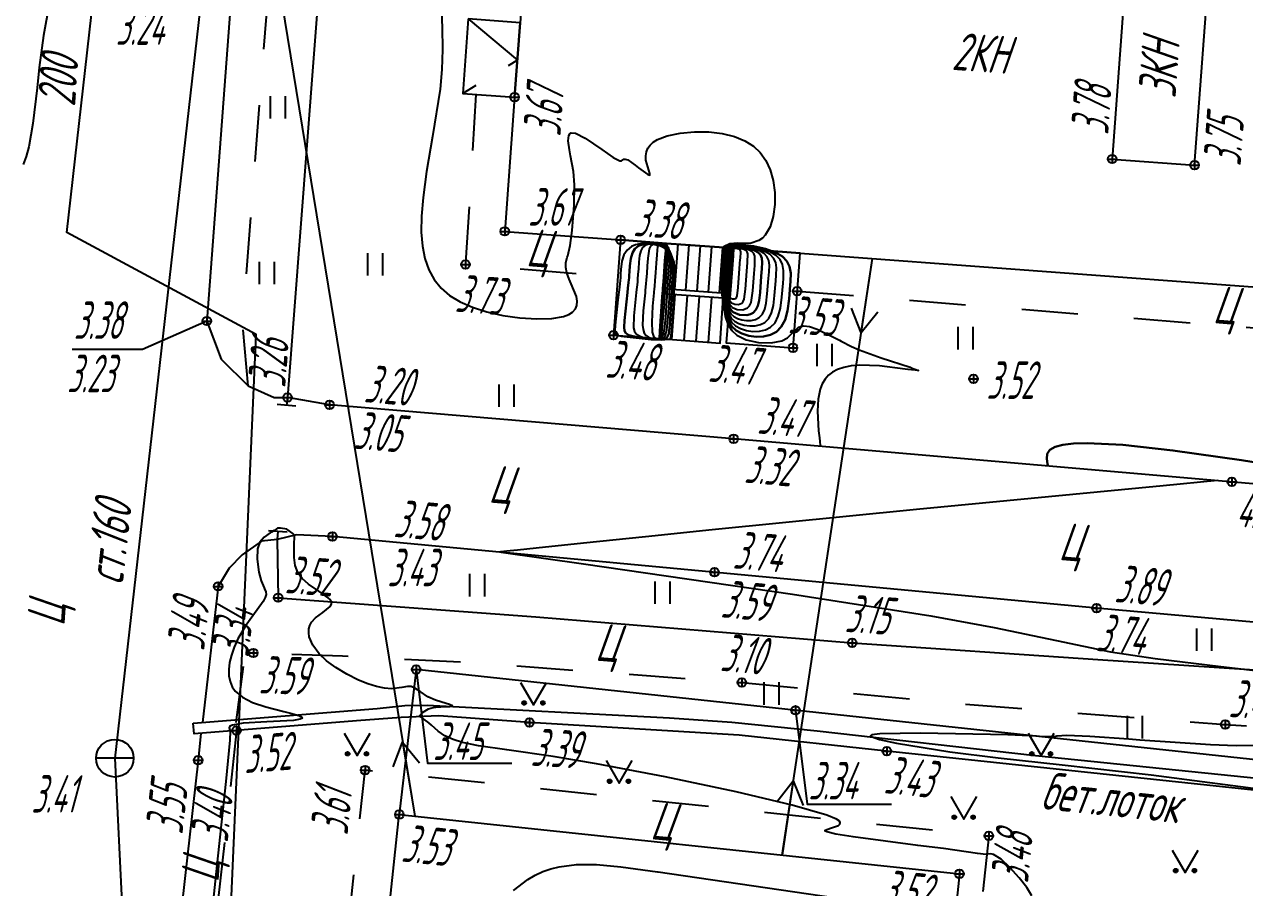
# Model space of a CAD drawing. Extents: x 1233805 to 1234355, y 654698 to 655114.
# Drawn here: x 1233958.33 to 1233990.83, y 654975.42 to 654998.42 of the extents above; entities that cross this region are included whole.
import ezdxf

# ---------------------------------------------------------------- set-up
doc = ezdxf.new("R2010")
doc.units = 0
doc.linetypes.add('ИИDash_15_15', pattern=[3, 1.5, -1.5])
doc.linetypes.add('ИИDash_20_10', pattern=[3, 2, -1])
for name, color, linetype, lineweight in [('ИИ_ВОДОПРОВОДЫ', 80, 'Continuous', 25), ('ИИ_ГОРИЗОНТАЛИ_ОСН', 32, 'Continuous', 25), ('ИИ_ГОРИЗОНТАЛИ_УТОЛЩ', 32, 'Continuous', 30), ('ИИ_ДОРОГИ_АД', 7, 'Continuous', 25), ('ИИ_КАНАЛИЗАЦИЯ', 34, 'Continuous', 25), ('ИИ_ЛЭП_НН', 250, 'Continuous', 25), ('ИИ_ОГРАДЫ', 7, 'Continuous', 25), ('ИИ_ОТМЕТКИ', 7, 'Continuous', 25), ('ИИ_СООРУЖЕНИЕ', 7, 'Continuous', 25), ('ИИ_СТРОЕНИЕ', 7, 'Continuous', 25), ('ИИ_УГОДЬЯ', 7, 'Continuous', 25)]:
    doc.layers.add(name, color=color, linetype=linetype, lineweight=lineweight)
doc.styles.add('VNIPISIMPLEXCUR', font='simplex.shx', dxfattribs={"width": 0.8, "oblique": 15})
doc.styles.add('ГОСТ 2.304 КУРСИВ', font='cs_gost2304.shx', dxfattribs={"oblique": 15})
doc.linetypes.add('ИИ054741_6', pattern='A,2,-0.5,[35,3dservice.shx,S=1,R=0,X=0,Y=0],-0.5,2', length=5)
doc.linetypes.add('ИИ251222', pattern='A,2,-2,3,-0.6,["В",VNIPISIMPLEXCUR,S=2,R=0,X=0,Y=-1],-2.8,3,-2,8,-2,8,-2,6', length=41.4)
doc.linetypes.add('ИИ251223', pattern='A,2,-2,3,-0.6,["К",VNIPISIMPLEXCUR,S=2,R=0,X=0,Y=-1],-3,3,-2,8,-2,8,-2,6', length=41.6)

# ---------------------------------------------------------------- blocks, each defined once
blk = doc.blocks.new('ИИ05401')
at = {"color": 0, "linetype": 'Continuous', "lineweight": 25}
for points in [[(-0.4, 1.2), (-0.4, 0)], [(0.4, 1.2), (0.4, 0)]]:
    blk.add_lwpolyline(points, dxfattribs=at)
blk = doc.blocks.new('ИИ05416')
at = {"linetype": 'Continuous', "lineweight": 25}
h = blk.add_hatch(color=0, dxfattribs=at)
edge = h.paths.add_edge_path()
edge.add_arc((-0.5, 0.1), 0.1, 0, 360)
h = blk.add_hatch(color=0, dxfattribs=at)
edge = h.paths.add_edge_path()
edge.add_arc((0.5, 0.1), 0.1, 0, 360)
at = {"color": 0, "linetype": 'Continuous', "lineweight": 25}
blk.add_lwpolyline([(-0.693, 1.2), (0, 0), (0.693, 1.2)], dxfattribs=at)
for centre in [(-0.5, 0.1), (0.5, 0.1)]:
    blk.add_circle(centre, 0.1, dxfattribs=at)
blk = doc.blocks.new('ИИ051144')
at = {"color": 0, "linetype": 'Continuous', "lineweight": 25, "flags": 128}
for points in [[(2.775, 0.707), (4, 0), (2.775, -0.707)], [(4, 0), (0, 0)]]:
    blk.add_lwpolyline(points, dxfattribs=at)
blk = doc.blocks.new('ИИ051172')
at = {"color": 0, "linetype": 'Continuous', "lineweight": 25, "flags": 128}
blk.add_lwpolyline([(1, 0), (-1, 0)], dxfattribs=at)
at = {"color": 0, "linetype": 'Continuous', "lineweight": 25}
blk.add_circle((0, 0), 1, dxfattribs=at)
at = {"color": 0, "linetype": 'Continuous', "style": 'VNIPISIMPLEXCUR', "oblique": 15, "width": 0.8}
for tag, p in [('NUMBER', (1.7, -1)), ('HATCH', (1.7, -4.4)), ('HEIGHT', (1.7, -7.8)), ('TOP1', (1.7, -11.2)), ('TOP2', (1.7, -14.6)), ('TOP3', (1.7, -18)), ('TOP4', (1.7, -21.4)), ('TOP5', (1.7, -24.8)), ('BOTTOM', (1.7, -28.2))]:
    blk.add_attdef(tag, p, '', height=2, dxfattribs=at)
blk = doc.blocks.new('PICKET')
at = {"color": 0, "linetype": 'Continuous', "lineweight": 25}
for p, q in [((-0.23, 0), (0.23, 0)), ((0, 0.23), (0, -0.23))]:
    blk.add_line(p, q, dxfattribs=at)
blk.add_circle((0, 0), 0.23, dxfattribs=at)
at = {"color": 0, "linetype": 'Continuous', "style": 'VNIPISIMPLEXCUR', "oblique": 15, "width": 0.8}
blk.add_attdef('OTMETKA', (1.25, 0.3), '', height=2, dxfattribs=at)
at = {"color": 8, "linetype": 'Continuous', "style": 'VNIPISIMPLEXCUR', "oblique": 15, "width": 0.8, "flags": 1}
blk.add_attdef('NOMER', (1.25, -2.7), '', height=2, dxfattribs=at)

msp = doc.modelspace()

# ---------------------------------------------------------------- linework, layer by layer
at = {"layer": 'ИИ_ВОДОПРОВОДЫ', "linetype": 'ИИ251222', "flags": 128}
msp.add_lwpolyline([(1233967.944, 655082.797), (1233967.18, 655071.793), (1233964.522, 655012.19), (1233960.74, 654978.868), (1233962.888, 654934.908), (1233961.805, 654824.993), (1233961.762, 654810.371), (1233969.882, 654700.999)], dxfattribs=at)
at = {"layer": 'ИИ_ГОРИЗОНТАЛИ_ОСН', "flags": 128}
for points, elevation in [([(1233969.422, 654999.159), (1233969.462, 654998.336), (1233969.471, 654997.753), (1233969.453, 654997.216), (1233969.405, 654996.691), (1233969.203, 654995.432), (1233969.044, 654994.501), (1233968.951, 654993.81), (1233968.909, 654993.311), (1233968.903, 654992.888), (1233968.932, 654992.514), (1233968.999, 654992.182), (1233969.104, 654991.884), (1233969.248, 654991.622), (1233969.433, 654991.395), (1233969.659, 654991.2), (1233969.936, 654991.031), (1233970.269, 654990.884), (1233970.652, 654990.76), (1233971.074, 654990.665), (1233971.53, 654990.599), (1233971.977, 654990.573), (1233972.377, 654990.587), (1233972.69, 654990.64), (1233972.829, 654990.691), (1233972.934, 654990.756), (1233973.007, 654990.837), (1233973.047, 654990.933), (1233973.056, 654991.042), (1233973.036, 654991.17), (1233972.896, 654991.511), (1233972.838, 654991.634), (1233972.779, 654991.796), (1233972.752, 654991.939), (1233972.757, 654992.066), (1233972.793, 654992.215), (1233972.803, 654992.249), (1233972.866, 654992.529), (1233972.921, 654992.929), (1233972.978, 654993.606), (1233972.986, 654994.146), (1233972.955, 654994.503), (1233972.881, 654994.919), (1233972.849, 654995.08), (1233972.816, 654995.32), (1233972.831, 654995.463), (1233972.857, 654995.506), (1233972.896, 654995.53), (1233973.013, 654995.52), (1233973.269, 654995.387), (1233973.709, 654995.083), (1233974.013, 654994.87), (1233974.188, 654994.784), (1233974.238, 654994.783), (1233974.274, 654994.81), (1233974.295, 654994.83), (1233974.337, 654994.833), (1233974.402, 654994.808), (1233974.604, 654994.669), (1233974.69, 654994.6), (1233974.938, 654994.417), (1233974.988, 654994.406), (1233974.995, 654994.446), (1233974.965, 654994.534), (1233974.888, 654994.805), (1233974.883, 654994.919), (1233974.899, 654995.023), (1233974.938, 654995.119), (1233975, 654995.205), (1233975.084, 654995.282), (1233975.191, 654995.349), (1233975.456, 654995.452), (1233975.796, 654995.525), (1233976.177, 654995.56), (1233976.564, 654995.555), (1233976.92, 654995.511), (1233977.244, 654995.431), (1233977.523, 654995.318), (1233977.753, 654995.174), (1233977.934, 654995.002), (1233978.083, 654994.79), (1233978.198, 654994.542), (1233978.277, 654994.261), (1233978.319, 654993.945), (1233978.318, 654993.618), (1233978.274, 654993.299), (1233978.193, 654993.026), (1233978.066, 654992.804), (1233977.988, 654992.723), (1233977.898, 654992.66), (1233977.69, 654992.59), (1233977.407, 654992.584), (1233977.338, 654992.587), (1233977.119, 654992.569), (1233976.974, 654992.503), (1233976.937, 654992.448), (1233976.919, 654992.267), (1233976.879, 654991.448), (1233976.915, 654991.145), (1233976.948, 654990.958), (1233976.956, 654990.903), (1233977.002, 654990.636), (1233977.071, 654990.434), (1233977.174, 654990.268), (1233977.311, 654990.14), (1233977.561, 654990.016), (1233977.884, 654989.943), (1233978.225, 654989.932), (1233978.506, 654989.988), (1233978.66, 654990.073), (1233978.809, 654990.218), (1233978.95, 654990.349), (1233979.091, 654990.389), (1233979.245, 654990.368), (1233979.451, 654990.299), (1233980.043, 654990.003), (1233980.084, 654989.981), (1233980.363, 654989.834), (1233980.564, 654989.75), (1233981.156, 654989.539), (1233981.922, 654989.283), (1233981.957, 654989.271), (1233982.152, 654989.196), (1233981.87, 654989.226), (1233981.794, 654989.237), (1233981.112, 654989.323), (1233980.58, 654989.337), (1233980.354, 654989.319), (1233980.158, 654989.282), (1233979.99, 654989.228), (1233979.853, 654989.157), (1233979.748, 654989.073), (1233979.659, 654988.97), (1233979.586, 654988.845), (1233979.529, 654988.701), (1233979.472, 654988.433), (1233979.454, 654988.112), (1233979.488, 654987.595), (1233979.508, 654987.408), (1233979.518, 654987.304), (1233979.529, 654987.201), (1233979.53, 654987.197), (1233979.531, 654987.181)], 3.5), ([(1233958.992, 654998.952), (1233958.841, 654998.126), (1233958.725, 654997.272), (1233958.667, 654996.728), (1233958.558, 654995.782), (1233958.445, 654995.158), (1233958.376, 654994.903), (1233958.299, 654994.686)], 3), ([(1233990.116, 654986.265), (1233988.663, 654986.126), (1233982.099, 654985.494), (1233976.649, 654984.949), (1233974.88, 654984.767), (1233973.228, 654984.595), (1233971.962, 654984.463), (1233971.962, 654984.463), (1233971.467, 654984.412), (1233971.27, 654984.391), (1233971.015, 654984.365), (1233971.015, 654984.365), (1233970.978, 654984.361)], 3.5), ([(1233985.168, 654975.205), (1233985.034, 654975.424), (1233984.831, 654975.686), (1233984.584, 654975.96), (1233984.354, 654976.175), (1233984.15, 654976.305), (1233984.071, 654976.322), (1233983.989, 654976.312), (1233983.953, 654976.305), (1233983.722, 654976.329), (1233982.813, 654976.459), (1233982.132, 654976.545), (1233980.411, 654976.772), (1233979.946, 654976.849), (1233979.702, 654976.906), (1233979.659, 654976.929), (1233979.661, 654976.951), (1233979.807, 654977.004), (1233980.014, 654977.076), (1233980.056, 654977.113), (1233980.062, 654977.152), (1233980.031, 654977.197), (1233979.96, 654977.245), (1233979.703, 654977.355), (1233978.781, 654977.622), (1233977.289, 654977.976), (1233975.402, 654978.374), (1233973.569, 654978.721), (1233972.415, 654978.913), (1233971.184, 654979.09), (1233970.424, 654979.201), (1233970.001, 654979.288), (1233969.75, 654979.368), (1233969.534, 654979.469), (1233969.35, 654979.59), (1233969.171, 654979.75), (1233969.105, 654979.812), (1233968.933, 654979.935), (1233968.874, 654979.975), (1233968.862, 654980.006), (1233968.936, 654980.089), (1233969.098, 654980.183), (1233969.217, 654980.221), (1233969.365, 654980.235), (1233969.422, 654980.238), (1233969.662, 654980.25), (1233969.731, 654980.266), (1233969.654, 654980.301), (1233969.568, 654980.327), (1233969.281, 654980.419), (1233969.079, 654980.508), (1233968.869, 654980.645), (1233968.734, 654980.737), (1233968.635, 654980.776), (1233968.536, 654980.781), (1233968.387, 654980.757), (1233968.112, 654980.721), (1233967.922, 654980.733), (1233967.709, 654980.775), (1233967.477, 654980.848), (1233967.228, 654980.949), (1233966.916, 654981.106), (1233966.626, 654981.283), (1233966.38, 654981.467), (1233966.183, 654981.653), (1233966.013, 654981.881), (1233965.919, 654982.106), (1233965.903, 654982.212), (1233965.907, 654982.313), (1233965.932, 654982.406), (1233965.977, 654982.491), (1233966.087, 654982.61), (1233966.277, 654982.753), (1233966.475, 654982.912), (1233966.512, 654982.973), (1233966.515, 654983.029), (1233966.487, 654983.084), (1233966.426, 654983.145), (1233966.175, 654983.317), (1233965.899, 654983.503), (1233965.729, 654983.655), (1233965.618, 654983.815), (1233965.546, 654984.003), (1233965.513, 654984.216), (1233965.515, 654984.48), (1233965.518, 654984.551), (1233965.527, 654984.782), (1233965.518, 654984.821), (1233965.484, 654984.86), (1233965.322, 654984.969), (1233965.153, 654984.996), (1233965.129, 654984.997), (1233965.101, 654985), (1233965.069, 654984.995), (1233965.039, 654984.973), (1233964.984, 654984.932), (1233964.917, 654984.893), (1233964.876, 654984.871), (1233964.717, 654984.759), (1233964.599, 654984.621), (1233964.541, 654984.448), (1233964.533, 654984.175), (1233964.578, 654983.828), (1233964.638, 654983.594), (1233964.718, 654983.404), (1233964.729, 654983.383), (1233964.766, 654983.302), (1233964.772, 654983.232), (1233964.748, 654983.148), (1233964.692, 654983.046), (1233964.528, 654982.824), (1233964.228, 654982.408), (1233964.016, 654982.045), (1233963.918, 654981.828), (1233963.844, 654981.617), (1233963.795, 654981.418), (1233963.773, 654981.232), (1233963.778, 654981.062), (1233963.809, 654980.909), (1233963.866, 654980.773), (1233963.949, 654980.655), (1233964.138, 654980.496), (1233964.408, 654980.357), (1233964.758, 654980.236), (1233965.242, 654980.114), (1233965.421, 654980.072), (1233965.642, 654980.007), (1233965.728, 654979.953), (1233965.72, 654979.93), (1233965.68, 654979.91), (1233965.496, 654979.878), (1233964.785, 654979.835), (1233964.157, 654979.8), (1233963.871, 654979.752), (1233963.805, 654979.719), (1233963.783, 654979.677), (1233963.802, 654979.614), (1233963.813, 654979.59), (1233963.804, 654979.348), (1233963.693, 654978.245), (1233963.459, 654976.021), (1233963.146, 654973.042)], 3.5), ([(1233971.029, 654984.356), (1233973.228, 654984.045), (1233978.788, 654983.24), (1233982.476, 654982.658), (1233984.165, 654982.349), (1233985.82, 654982.001), (1233987.263, 654981.706), (1233988.451, 654981.527), (1233990.199, 654981.316), (1233991.351, 654981.181)], 3.5), ([(1233991.155, 654979.207), (1233990.607, 654979.203), (1233989.929, 654979.225), (1233988.043, 654979.352), (1233987.752, 654979.375), (1233986.709, 654979.447), (1233986.095, 654979.471), (1233985.835, 654979.452), (1233985.77, 654979.442), (1233985.37, 654979.449), (1233985.294, 654979.454), (1233984.524, 654979.488), (1233982.203, 654979.535), (1233981.116, 654979.521), (1233980.901, 654979.49), (1233980.869, 654979.469), (1233980.887, 654979.443), (1233981.107, 654979.368), (1233981.563, 654979.268), (1233982.982, 654979.039), (1233984.27, 654978.876), (1233985.973, 654978.693), (1233985.974, 654978.693), (1233988.348, 654978.424), (1233991.878, 654977.961)], 3.5), ([(1233971.36, 654975.347), (1233971.743, 654975.639), (1233971.94, 654975.753), (1233972.143, 654975.847), (1233972.354, 654975.922), (1233972.576, 654975.978), (1233973.036, 654976.038), (1233973.574, 654976.037), (1233974.216, 654975.979), (1233975.196, 654975.842), (1233975.21, 654975.84), (1233981.707, 654974.889)], 3.5)]:
    msp.add_lwpolyline(points, dxfattribs=dict(at, elevation=elevation))
for points, elevation in [([(1233974.179, 654991.419), (1233974.143, 654991.084), (1233974.07, 654990.405), (1233974.057, 654990.245), (1233974.069, 654990.175), (1233974.114, 654990.14), (1233974.225, 654990.117), (1233975.025, 654990.021), (1233975.296, 654990.012), (1233975.487, 654990.03), (1233975.529, 654990.045), (1233975.55, 654990.075), (1233975.574, 654990.262), (1233975.574, 654990.263), (1233975.574, 654990.268), (1233975.63, 654991.054), (1233975.635, 654991.336), (1233975.635, 654991.337), (1233975.633, 654991.372), (1233975.633, 654991.372), (1233975.633, 654991.372), (1233975.651, 654991.598), (1233975.651, 654991.598), (1233975.66, 654991.87), (1233975.635, 654992.084), (1233975.571, 654992.259), (1233975.47, 654992.391), (1233975.382, 654992.456), (1233975.273, 654992.51), (1233975.012, 654992.574), (1233974.734, 654992.57), (1233974.611, 654992.543), (1233974.507, 654992.5), (1233974.388, 654992.407), (1233974.302, 654992.276), (1233974.248, 654992.108), (1233974.222, 654991.888), (1233974.222, 654991.888), (1233974.213, 654991.765), (1233974.209, 654991.708), (1233974.208, 654991.688), (1233974.206, 654991.669), (1233974.198, 654991.599), (1233974.179, 654991.419)], 3.5), ([(1233974.64, 654991.359), (1233974.631, 654991.274), (1233974.568, 654990.659), (1233974.558, 654990.335), (1233974.585, 654990.24), (1233974.637, 654990.169), (1233974.712, 654990.119), (1233974.817, 654990.08), (1233975.113, 654990.032), (1233975.303, 654990.04), (1233975.358, 654990.068), (1233975.397, 654990.117), (1233975.442, 654990.27), (1233975.473, 654990.57), (1233975.473, 654990.574), (1233975.476, 654990.621), (1233975.512, 654991.129), (1233975.516, 654991.299), (1233975.516, 654991.309), (1233975.524, 654991.442), (1233975.524, 654991.448), (1233975.526, 654991.475), (1233975.559, 654991.912), (1233975.559, 654991.913), (1233975.569, 654992.122), (1233975.557, 654992.267), (1233975.52, 654992.383), (1233975.456, 654992.469), (1233975.338, 654992.54), (1233975.18, 654992.579), (1233975.013, 654992.576), (1233974.876, 654992.534), (1233974.8, 654992.473), (1233974.748, 654992.384), (1233974.717, 654992.265), (1233974.699, 654992.088), (1233974.698, 654992.086), (1233974.686, 654991.911), (1233974.675, 654991.757), (1233974.666, 654991.638), (1233974.66, 654991.559), (1233974.653, 654991.482), (1233974.64, 654991.359)], 4.5), ([(1233974.87, 654991.328), (1233974.864, 654991.27), (1233974.816, 654990.786), (1233974.8, 654990.41), (1233974.814, 654990.287), (1233974.844, 654990.195), (1233974.89, 654990.131), (1233974.957, 654990.084), (1233975.044, 654990.053), (1233975.158, 654990.038), (1233975.237, 654990.037), (1233975.287, 654990.054), (1233975.324, 654990.093), (1233975.352, 654990.16), (1233975.39, 654990.363), (1233975.422, 654990.724), (1233975.422, 654990.729), (1233975.427, 654990.794), (1233975.454, 654991.167), (1233975.457, 654991.279), (1233975.457, 654991.295), (1233975.468, 654991.469), (1233975.469, 654991.486), (1233975.475, 654991.56), (1233975.513, 654992.068), (1233975.513, 654992.071), (1233975.518, 654992.361), (1233975.493, 654992.446), (1233975.449, 654992.507), (1233975.37, 654992.555), (1233975.265, 654992.581), (1233975.152, 654992.58), (1233975.061, 654992.551), (1233975.008, 654992.507), (1233974.972, 654992.439), (1233974.937, 654992.188), (1233974.937, 654992.185), (1233974.922, 654991.985), (1233974.907, 654991.781), (1233974.895, 654991.613), (1233974.886, 654991.503), (1233974.88, 654991.423), (1233974.87, 654991.328)], 5), ([(1233975.1, 654991.298), (1233975.097, 654991.264), (1233975.065, 654990.914), (1233975.04, 654990.483), (1233975.05, 654990.221), (1233975.101, 654990.087), (1233975.143, 654990.056), (1233975.202, 654990.043), (1233975.243, 654990.046), (1233975.269, 654990.068), (1233975.308, 654990.203), (1233975.372, 654990.879), (1233975.372, 654990.884), (1233975.378, 654990.965), (1233975.395, 654991.204), (1233975.397, 654991.258), (1233975.398, 654991.281), (1233975.411, 654991.472), (1233975.415, 654991.523), (1233975.429, 654991.714), (1233975.467, 654992.225), (1233975.467, 654992.228), (1233975.477, 654992.457), (1233975.442, 654992.546), (1233975.349, 654992.583), (1233975.245, 654992.568), (1233975.199, 654992.498), (1233975.176, 654992.288), (1233975.175, 654992.284), (1233975.159, 654992.058), (1233975.14, 654991.806), (1233975.124, 654991.588), (1233975.113, 654991.448), (1233975.107, 654991.364), (1233975.1, 654991.298)], 5.5), ([(1233978.208, 654990.353), (1233978.326, 654990.472), (1233978.414, 654990.642), (1233978.472, 654990.859), (1233978.508, 654991.151), (1233978.539, 654991.522), (1233978.549, 654991.652), (1233978.549, 654991.653), (1233978.556, 654991.861), (1233978.529, 654992.02), (1233978.464, 654992.155), (1233978.36, 654992.263), (1233978.196, 654992.358), (1233977.969, 654992.44), (1233977.686, 654992.505), (1233977.391, 654992.543), (1233977.137, 654992.533), (1233977.068, 654992.502), (1233977.024, 654992.448), (1233976.991, 654992.331), (1233976.968, 654992.087), (1233976.934, 654991.405), (1233976.962, 654991.169), (1233976.988, 654991.024), (1233976.993, 654990.981), (1233977.029, 654990.772), (1233977.084, 654990.615), (1233977.164, 654990.486), (1233977.27, 654990.386), (1233977.403, 654990.314), (1233977.564, 654990.264), (1233977.738, 654990.241), (1233977.909, 654990.247), (1233978.074, 654990.284), (1233978.208, 654990.353)], 4.5), ([(1233978.054, 654990.481), (1233978.157, 654990.585), (1233978.233, 654990.735), (1233978.283, 654990.928), (1233978.314, 654991.194), (1233978.346, 654991.583), (1233978.358, 654991.737), (1233978.358, 654991.739), (1233978.366, 654991.934), (1233978.344, 654992.076), (1233978.288, 654992.195), (1233978.197, 654992.29), (1233978.056, 654992.371), (1233977.862, 654992.442), (1233977.619, 654992.497), (1233977.366, 654992.53), (1233977.232, 654992.533), (1233977.142, 654992.518), (1233977.085, 654992.482), (1233977.049, 654992.42), (1233977.018, 654992.275), (1233976.993, 654991.997), (1233976.961, 654991.384), (1233976.985, 654991.181), (1233977.007, 654991.056), (1233977.012, 654991.019), (1233977.043, 654990.841), (1233977.09, 654990.706), (1233977.158, 654990.595), (1233977.25, 654990.51), (1233977.364, 654990.447), (1233977.502, 654990.404), (1233977.651, 654990.385), (1233977.798, 654990.389), (1233977.939, 654990.422), (1233978.054, 654990.481)], 5), ([(1233977.901, 654990.608), (1233977.988, 654990.698), (1233978.052, 654990.828), (1233978.093, 654990.996), (1233978.12, 654991.237), (1233978.153, 654991.647), (1233978.167, 654991.823), (1233978.167, 654991.826), (1233978.175, 654992.007), (1233978.158, 654992.132), (1233978.112, 654992.235), (1233978.035, 654992.317), (1233977.917, 654992.385), (1233977.755, 654992.444), (1233977.553, 654992.49), (1233977.342, 654992.518), (1233977.225, 654992.519), (1233977.151, 654992.502), (1233977.104, 654992.463), (1233977.075, 654992.393), (1233977.017, 654991.908), (1233976.989, 654991.362), (1233977.009, 654991.193), (1233977.027, 654991.089), (1233977.031, 654991.058), (1233977.057, 654990.909), (1233977.096, 654990.796), (1233977.153, 654990.704), (1233977.229, 654990.633), (1233977.325, 654990.581), (1233977.44, 654990.545), (1233977.565, 654990.528), (1233977.687, 654990.532), (1233977.805, 654990.56), (1233977.901, 654990.608)], 5.5), ([(1233977.594, 654990.864), (1233977.65, 654990.924), (1233977.689, 654991.012), (1233977.732, 654991.323), (1233977.768, 654991.78), (1233977.784, 654991.994), (1233977.784, 654991.998), (1233977.786, 654992.246), (1233977.759, 654992.317), (1233977.71, 654992.371), (1233977.541, 654992.448), (1233977.292, 654992.492), (1233977.216, 654992.491), (1233977.173, 654992.471), (1233977.145, 654992.425), (1233977.125, 654992.338), (1233977.067, 654991.728), (1233977.044, 654991.319), (1233977.055, 654991.217), (1233977.067, 654991.154), (1233977.069, 654991.136), (1233977.108, 654990.978), (1233977.189, 654990.879), (1233977.316, 654990.826), (1233977.465, 654990.818), (1233977.594, 654990.864)], 6.5), ([(1233977.441, 654990.992), (1233977.48, 654991.035), (1233977.506, 654991.102), (1233977.538, 654991.366), (1233977.575, 654991.848), (1233977.593, 654992.079), (1233977.593, 654992.084), (1233977.599, 654992.305), (1233977.582, 654992.359), (1233977.548, 654992.398), (1233977.434, 654992.45), (1233977.267, 654992.48), (1233977.215, 654992.477), (1233977.186, 654992.456), (1233977.15, 654992.31), (1233977.091, 654991.638), (1233977.071, 654991.298), (1233977.079, 654991.229), (1233977.087, 654991.187), (1233977.088, 654991.175), (1233977.114, 654991.068), (1233977.169, 654991.002), (1233977.254, 654990.966), (1233977.354, 654990.961), (1233977.441, 654990.992)], 7), ([(1233977.287, 654991.12), (1233977.322, 654991.19), (1233977.345, 654991.409), (1233977.383, 654991.916), (1233977.401, 654992.165), (1233977.402, 654992.17), (1233977.411, 654992.365), (1233977.386, 654992.426), (1233977.242, 654992.467), (1233977.215, 654992.464), (1233977.199, 654992.441), (1233977.175, 654992.283), (1233977.116, 654991.548), (1233977.098, 654991.276), (1233977.102, 654991.241), (1233977.106, 654991.22), (1233977.107, 654991.213), (1233977.121, 654991.159), (1233977.148, 654991.125), (1233977.192, 654991.107), (1233977.243, 654991.104), (1233977.287, 654991.12)], 7.5)]:
    msp.add_lwpolyline(points, close=True, dxfattribs=dict(at, elevation=elevation))
at = {"layer": 'ИИ_ГОРИЗОНТАЛИ_УТОЛЩ', "flags": 128}
for points, elevation in [([(1233974.409, 654991.389), (1233974.397, 654991.272), (1233974.319, 654990.532), (1233974.305, 654990.354), (1233974.315, 654990.257), (1233974.353, 654990.191), (1233974.431, 654990.143), (1233974.688, 654990.074), (1233975.069, 654990.027), (1233975.314, 654990.025), (1233975.389, 654990.043), (1233975.442, 654990.073), (1233975.496, 654990.175), (1233975.523, 654990.416), (1233975.523, 654990.418), (1233975.525, 654990.446), (1233975.571, 654991.091), (1233975.576, 654991.318), (1233975.575, 654991.323), (1233975.578, 654991.409), (1233975.579, 654991.41), (1233975.579, 654991.417), (1233975.605, 654991.755), (1233975.605, 654991.756), (1233975.615, 654991.996), (1233975.596, 654992.175), (1233975.546, 654992.32), (1233975.463, 654992.43), (1233975.306, 654992.525), (1233975.096, 654992.576), (1233974.874, 654992.573), (1233974.691, 654992.517), (1233974.594, 654992.44), (1233974.525, 654992.329), (1233974.482, 654992.186), (1233974.46, 654991.988), (1233974.46, 654991.987), (1233974.449, 654991.838), (1233974.442, 654991.733), (1233974.437, 654991.663), (1233974.433, 654991.614), (1233974.425, 654991.54), (1233974.409, 654991.389)], 4), ([(1233975.331, 654991.268), (1233975.314, 654991.041), (1233975.256, 654990.247), (1233975.246, 654990.049), (1233975.263, 654990.247), (1233975.321, 654991.037), (1233975.322, 654991.04), (1233975.325, 654991.081), (1233975.337, 654991.242), (1233975.337, 654991.242), (1233975.338, 654991.267), (1233975.339, 654991.274), (1233975.36, 654991.561), (1233975.421, 654992.382), (1233975.421, 654992.382), (1233975.435, 654992.585), (1233975.43, 654992.586), (1233975.414, 654992.384), (1233975.414, 654992.383), (1233975.395, 654992.131), (1233975.373, 654991.83), (1233975.353, 654991.563), (1233975.34, 654991.393), (1233975.334, 654991.306), (1233975.331, 654991.268), (1233975.331, 654991.268)], 6), ([(1233978.361, 654990.225), (1233978.494, 654990.359), (1233978.594, 654990.548), (1233978.661, 654990.79), (1233978.702, 654991.108), (1233978.733, 654991.474), (1233978.741, 654991.566), (1233978.741, 654991.567), (1233978.747, 654991.789), (1233978.714, 654991.965), (1233978.639, 654992.115), (1233978.522, 654992.235), (1233978.335, 654992.344), (1233978.076, 654992.437), (1233977.753, 654992.512), (1233977.416, 654992.555), (1233977.136, 654992.549), (1233977.053, 654992.522), (1233976.999, 654992.475), (1233976.964, 654992.389), (1233976.943, 654992.177), (1233976.907, 654991.426), (1233976.938, 654991.157), (1233976.968, 654990.991), (1233976.974, 654990.942), (1233977.016, 654990.704), (1233977.077, 654990.524), (1233977.169, 654990.377), (1233977.29, 654990.263), (1233977.442, 654990.181), (1233977.626, 654990.123), (1233977.825, 654990.097), (1233978.02, 654990.104), (1233978.208, 654990.147), (1233978.361, 654990.225)], 4), ([(1233977.748, 654990.736), (1233977.819, 654990.811), (1233977.87, 654990.92), (1233977.903, 654991.064), (1233977.926, 654991.28), (1233977.96, 654991.713), (1233977.975, 654991.908), (1233977.976, 654991.912), (1233977.984, 654992.08), (1233977.972, 654992.189), (1233977.936, 654992.276), (1233977.873, 654992.344), (1233977.778, 654992.399), (1233977.648, 654992.446), (1233977.317, 654992.505), (1233977.22, 654992.505), (1233977.161, 654992.487), (1233977.124, 654992.444), (1233977.1, 654992.365), (1233977.042, 654991.818), (1233977.016, 654991.341), (1233977.032, 654991.205), (1233977.047, 654991.122), (1233977.05, 654991.097), (1233977.102, 654990.887), (1233977.148, 654990.813), (1233977.209, 654990.756), (1233977.378, 654990.685), (1233977.576, 654990.675), (1233977.671, 654990.697), (1233977.748, 654990.736)], 6), ([(1233977.134, 654991.248), (1233977.151, 654991.452), (1233977.184, 654991.907), (1233977.21, 654992.25), (1233977.21, 654992.25), (1233977.223, 654992.453), (1233977.217, 654992.455), (1233977.2, 654992.255), (1233977.141, 654991.458), (1233977.126, 654991.255), (1233977.126, 654991.253), (1233977.126, 654991.252), (1233977.126, 654991.252), (1233977.128, 654991.248), (1233977.13, 654991.248), (1233977.132, 654991.247), (1233977.134, 654991.248)], 8)]:
    msp.add_lwpolyline(points, close=True, dxfattribs=dict(at, elevation=elevation))
at = {"layer": 'ИИ_ГОРИЗОНТАЛИ_УТОЛЩ', "elevation": 4, "flags": 128}
msp.add_lwpolyline([(1233998.027, 654985.58), (1233995.935, 654985.944), (1233993.027, 654986.442), (1233990.749, 654986.807), (1233988.927, 654987.067), (1233987.589, 654987.217), (1233986.643, 654987.264), (1233986.281, 654987.253), (1233985.995, 654987.219), (1233985.785, 654987.161), (1233985.646, 654987.081), (1233985.578, 654986.979), (1233985.571, 654986.842), (1233985.584, 654986.711), (1233985.589, 654986.666), (1233985.589, 654986.664), (1233985.589, 654986.657)], dxfattribs=at)
at = {"layer": 'ИИ_ДОРОГИ_АД', "flags": 128}
for points in [[(1233966.927, 655024.513), (1233965.735, 655023.726), (1233965.22, 655017.649), (1233963.19, 654990.517), (1233963.573, 654989.502), (1233964.287, 654988.788), (1233964.986, 654988.479), (1233965.342, 654988.479)], [(1234009.937, 654984.575), (1234009.681, 654984.572), (1234008.173, 654984.651), (1234005.661, 654984.923), (1234003.771, 654985.082), (1233977.224, 654987.381), (1233966.461, 654988.283), (1233965.342, 654988.479)], [(1234009.586, 654980.794), (1233998.236, 654981.85), (1233986.893, 654982.866), (1233966.534, 654984.778), (1233965.578, 654984.817), (1233965.063, 654984.696)], [(1233965.063, 654984.696), (1233964.647, 654984.648), (1233964.131, 654984.284), (1233963.781, 654983.928), (1233963.491, 654983.448), (1233963.073, 654979.823)], [(1233963.028, 654979.533), (1233962.957, 654978.813), (1233962.369, 654973.616), (1233962.018, 654970.695), (1233962.763, 654969.263), (1233961.885, 654960.946), (1233960.744, 654950.858)]]:
    msp.add_lwpolyline(points, dxfattribs=at)
at = {"layer": 'ИИ_ДОРОГИ_АД', "linetype": 'ИИDash_15_15', "flags": 128}
for points in [[(1233964.287, 654988.788), (1233964.143, 654990.442), (1233965.892, 655012.937), (1233966.701, 655024.364)], [(1233970.358, 654996.555), (1233970.081, 654992.021), (1233974.141, 654991.695)], [(1233978.917, 654991.313), (1234004.177, 654989.278), (1234003.861, 654985.075)], [(1233963.968, 654979.821), (1233964.182, 654981.441), (1233964.429, 654981.672), (1233966.808, 654981.595), (1233970.277, 654981.416), (1233977.443, 654980.885), (1233983.076, 654980.333), (1233990.321, 654979.766), (1234000.147, 654979.227), (1234004.155, 654978.743), (1234005.594, 654978.532)], [(1233963.979, 654979.609), (1233963.032, 654970.847), (1233963.755, 654969.376), (1233962.306, 654956.696), (1233961.708, 654950.793)], [(1233964.381, 654950.412), (1233967.405, 654978.554), (1233984.019, 654976.799), (1233983.853, 654975.208)]]:
    msp.add_lwpolyline(points, dxfattribs=at)
at = {"layer": 'ИИ_КАНАЛИЗАЦИЯ', "linetype": 'ИИ251223', "flags": 128}
msp.add_lwpolyline([(1233959.831, 654935.307), (1233963.849, 654975.195), (1233964.502, 654990.159), (1233959.462, 654992.879), (1233960.552, 655002.541), (1233963.498, 655046.82), (1233964.614, 655061.611), (1233965.913, 655082.867)], dxfattribs=at)
at = {"layer": 'ИИ_ЛЭП_НН', "flags": 128}
for points in [[(1233959.103, 655036.201), (1233968.727, 654977.323)], [(1233978.514, 654976.286), (1233980.922, 654992.179)]]:
    msp.add_lwpolyline(points, dxfattribs=at)
at = {"layer": 'ИИ_ОГРАДЫ', "linetype": 'ИИ054741_6'}
for points in [[(1233984.15, 655022.955), (1233976.86, 655023.491), (1233969.924, 655024.2), (1233967.961, 655022.677), (1233965.342, 654988.479), (1233965.312, 654988.279)], [(1233965.078, 654984.918), (1233965.063, 654984.696), (1233965.088, 654983.146), (1233971.957, 654982.634), (1233980.384, 654981.943), (1233986.923, 654981.499), (1233995.546, 654980.931), (1234008.904, 654980.042), (1234009.043, 654980.833), (1234009.093, 654981.183)], [(1233963.179, 654929.7), (1233961.227, 654915.542), (1233968.211, 654914.227), (1233986.119, 654938.432), (1234000.548, 654958.523), (1234003.347, 654977.507), (1233968.766, 654981.234), (1233968.318, 654977.366)]]:
    msp.add_lwpolyline(points, dxfattribs=at)
at = {"layer": 'ИИ_ОГРАДЫ', "flags": 128}
for points in [[(1233965.063, 654988.297), (1233965.562, 654988.261)], [(1233964.829, 654984.936), (1233965.327, 654984.899)]]:
    msp.add_lwpolyline(points, dxfattribs=at)
at = {"layer": 'ИИ_ОТМЕТКИ'}
for points, elevation in [([(1233963.19, 654990.511), (1233961.48, 654989.761), (1233959.599, 654989.761)], 3.232), ([(1233968.764, 654981.234), (1233969.071, 654978.734), (1233971.319, 654978.734)], 3.451), ([(1233978.872, 654980.141), (1233979.179, 654977.641), (1233981.427, 654977.641)], 3.344)]:
    msp.add_lwpolyline(points, dxfattribs=dict(at, elevation=elevation))
at = {"layer": 'ИИ_СООРУЖЕНИЕ', "flags": 128}
msp.add_lwpolyline([(1233962.824, 654979.803), (1233967.727, 654980.189), (1233968.466, 654980.276), (1233969.062, 654980.282), (1233975.513, 654979.949), (1233977.175, 654979.832), (1233979.446, 654979.598), (1233985.269, 654978.943), (1233998.013, 654977.639), (1234002.838, 654977.136), (1234001.882, 654970.706), (1234000.356, 654959.03), (1233999.994, 654959.066), (1234002.45, 654976.81), (1233981.304, 654979.057), (1233977.369, 654979.485), (1233971.787, 654979.82), (1233969.371, 654979.997), (1233968.369, 654979.955), (1233967.176, 654979.866), (1233962.851, 654979.519)], close=True, dxfattribs=at)
at = {"layer": 'ИИ_СТРОЕНИЕ'}
for points in [[(1233971.872, 655002.976), (1233971.537, 654998.462), (1233971.39, 654996.478), (1233971.125, 654992.906), (1233974.213, 654992.677), (1233975.435, 654992.586), (1233977.216, 654992.454), (1233978.992, 654992.322), (1233997.615, 654990.94), (1234004.245, 654990.448), (1234004.49, 654993.744), (1234004.993, 655000.518), (1234001.33, 655000.79), (1233996.872, 655001.121), (1233981.112, 655002.291)], [(1233989.504, 654994.67), (1233989.936, 655000.487), (1233987.736, 655000.651), (1233987.305, 654994.833)], [(1233970.156, 654998.565), (1233970.009, 654996.581), (1233971.39, 654996.478), (1233971.537, 654998.462)], [(1233974.213, 654992.677), (1233974.025, 654990.14), (1233975.247, 654990.049), (1233975.335, 654991.243), (1233975.346, 654991.386), (1233975.435, 654992.586)], [(1233975.435, 654992.586), (1233975.346, 654991.386), (1233977.127, 654991.254), (1233977.216, 654992.454)], [(1233977.216, 654992.454), (1233977.127, 654991.254), (1233977.029, 654989.938), (1233978.805, 654989.806), (1233978.992, 654992.322)], [(1233975.335, 654991.243), (1233975.247, 654990.049), (1233976.861, 654989.929), (1233976.949, 654991.123)], [(1233964.483, 654941.162), (1233965.124, 654947.217), (1233965.45, 654950.298), (1233968.318, 654977.366), (1233983.237, 654975.786), (1233983.183, 654975.279), (1233982.896, 654972.572), (1233980.356, 654948.594), (1233980.069, 654945.877), (1233979.402, 654939.582)]]:
    msp.add_lwpolyline(points, close=True, dxfattribs=at)
at = {"layer": 'ИИ_СТРОЕНИЕ', "linetype": 'ИИDash_20_10', "flags": 128}
msp.add_lwpolyline([(1233970.156, 654998.565), (1233971.464, 654997.47), (1233970.009, 654996.581)], dxfattribs=at)
at = {"layer": 'ИИ_СТРОЕНИЕ'}
for points in [[(1233975.734, 654992.564), (1233975.645, 654991.364)], [(1233976.034, 654992.542), (1233975.944, 654991.341)], [(1233976.333, 654992.519), (1233976.244, 654991.319)], [(1233976.632, 654992.497), (1233976.543, 654991.297)], [(1233976.931, 654992.475), (1233976.842, 654991.275)], [(1233975.66, 654991.219), (1233975.571, 654990.025)], [(1233975.984, 654991.195), (1233975.895, 654990.001)], [(1233976.308, 654991.171), (1233976.219, 654989.977)], [(1233976.632, 654991.147), (1233976.543, 654989.953)]]:
    msp.add_lwpolyline(points, dxfattribs=at)

# ---------------------------------------------------------------- block references
at = {"layer": 'ИИ_ВОДОПРОВОДЫ', "color": 7}
ref = msp.add_blockref('ИИ051172', (1233960.74, 654978.868, 3.41), dxfattribs=dict(at, xscale=0.5, yscale=0.5, zscale=0.5))
ref.add_attrib('HATCH', '3.41', (1233958.514, 654977.419, 15.08), dxfattribs={"layer": '0', "color": 0, "linetype": 'Continuous', "height": 1, "rotation": 360, "style": 'ГОСТ 2.304 КУРСИВ', "oblique": 15, "width": 0.65})
at = {"layer": 'ИИ_ЛЭП_НН'}
for p, xscale, yscale, zscale, rotation in [((1233980.922, 654992.179), 0.5, 0.5, 0.5, 261.38402548), ((1233968.727, 654977.323), 0.4999999999999996, 0.4999999999999996, 0.4999999999999996, 99.2827359328652), ((1233978.514, 654976.286), 0.5, 0.5, 0.5, 81.38402548)]:
    msp.add_blockref('ИИ051144', p, dxfattribs=dict(at, xscale=xscale, yscale=yscale, zscale=zscale, rotation=rotation))
at = {"layer": 'ИИ_ОТМЕТКИ'}
ref = msp.add_blockref('PICKET', (1233963.923, 655000.306, 3.245), dxfattribs=dict(at, xscale=0.5, yscale=0.5, zscale=0.5))
ref.add_attrib('OTMETKA', '3.24', (1233960.764, 654997.874, 3.245), dxfattribs={"layer": '0', "color": 0, "linetype": 'Continuous', "height": 1, "style": 'ГОСТ 2.304 КУРСИВ', "oblique": 15, "width": 0.65})
ref = msp.add_blockref('PICKET', (1233971.39, 654996.478, 3.673), dxfattribs=dict(at, xscale=0.5, yscale=0.5, zscale=0.5))
ref.add_attrib('OTMETKA', '3.67', (1233972.611, 654995.424, 3.673), dxfattribs={"layer": '0', "color": 0, "linetype": 'Continuous', "height": 1, "rotation": 85.7555, "style": 'ГОСТ 2.304 КУРСИВ', "oblique": 15, "width": 0.65})
ref = msp.add_blockref('PICKET', (1233987.305, 654994.833, 3.775), dxfattribs=dict(at, xscale=0.5, yscale=0.5, zscale=0.5))
ref.add_attrib('OTMETKA', '3.78', (1233987.202, 654995.467, 3.775), dxfattribs={"layer": '0', "color": 0, "linetype": 'Continuous', "height": 1, "rotation": 85.7555, "style": 'ГОСТ 2.304 КУРСИВ', "oblique": 15, "width": 0.65})
ref = msp.add_blockref('PICKET', (1233989.504, 654994.67, 3.751), dxfattribs=dict(at, xscale=0.5, yscale=0.5, zscale=0.5))
ref.add_attrib('OTMETKA', '3.75', (1233990.729, 654994.633, 3.751), dxfattribs={"layer": '0', "color": 0, "linetype": 'Continuous', "height": 1, "rotation": 85.7555, "style": 'ГОСТ 2.304 КУРСИВ', "oblique": 15, "width": 0.65})
ref = msp.add_blockref('PICKET', (1233971.125, 654992.906, 3.669), dxfattribs=dict(at, xscale=0.5, yscale=0.5, zscale=0.5))
ref.add_attrib('OTMETKA', '3.67', (1233971.75, 654993.056, 3.669), dxfattribs={"layer": '0', "color": 0, "linetype": 'Continuous', "height": 1, "style": 'ГОСТ 2.304 КУРСИВ', "oblique": 15, "width": 0.65})
ref = msp.add_blockref('PICKET', (1233974.213, 654992.677, 3.378), dxfattribs=dict(at, xscale=0.5, yscale=0.5, zscale=0.5))
ref.add_attrib('OTMETKA', '3.38', (1233974.545, 654992.782, 3.378), dxfattribs={"layer": '0', "color": 0, "linetype": 'Continuous', "height": 1, "rotation": 355.7555, "style": 'ГОСТ 2.304 КУРСИВ', "oblique": 15, "width": 0.65})
ref = msp.add_blockref('PICKET', (1233970.081, 654992.021, 3.726), dxfattribs=dict(at, xscale=0.5, yscale=0.5, zscale=0.5))
ref.add_attrib('OTMETKA', '3.73', (1233969.789, 654990.766, 3.726), dxfattribs={"layer": '0', "color": 0, "linetype": 'Continuous', "height": 1, "rotation": 355.3993, "style": 'ГОСТ 2.304 КУРСИВ', "oblique": 15, "width": 0.65})
ref = msp.add_blockref('PICKET', (1233978.917, 654991.313, 3.525), dxfattribs=dict(at, xscale=0.5, yscale=0.5, zscale=0.5))
ref.add_attrib('OTMETKA', '3.53', (1233978.668, 654990.2, 3.525), dxfattribs={"layer": '0', "color": 0, "linetype": 'Continuous', "height": 1, "rotation": 355.3923, "style": 'ГОСТ 2.304 КУРСИВ', "oblique": 15, "width": 0.65})
ref = msp.add_blockref('PICKET', (1233963.19, 654990.517, 3.232), dxfattribs=dict(at, xscale=0.5, yscale=0.5, zscale=0.5))
ref.add_attrib('OTMETKA', '3.23', (1233959.465, 654988.618, 3.232), dxfattribs={"layer": '0', "color": 0, "linetype": 'Continuous', "height": 1, "style": 'ГОСТ 2.304 КУРСИВ', "oblique": 15, "width": 0.65})
ref = msp.add_blockref('PICKET', (1233965.342, 654988.479, 3.26), dxfattribs=dict(at, xscale=0.5, yscale=0.5, zscale=0.5))
ref.add_attrib('OTMETKA', '3.26', (1233965.279, 654988.729, 3.26), dxfattribs={"layer": '0', "color": 0, "linetype": 'Continuous', "height": 1, "rotation": 85.6199, "style": 'ГОСТ 2.304 КУРСИВ', "oblique": 15, "width": 0.65})
ref = msp.add_blockref('PICKET', (1233974.025, 654990.14, 3.478), dxfattribs=dict(at, xscale=0.5, yscale=0.5, zscale=0.5))
ref.add_attrib('OTMETKA', '3.48', (1233973.796, 654989.014, 3.478), dxfattribs={"layer": '0', "color": 0, "linetype": 'Continuous', "height": 1, "rotation": 355.7555, "style": 'ГОСТ 2.304 КУРСИВ', "oblique": 15, "width": 0.65})
ref = msp.add_blockref('PICKET', (1233978.805, 654989.806, 3.467), dxfattribs=dict(at, xscale=0.5, yscale=0.5, zscale=0.5))
ref.add_attrib('OTMETKA', '3.47', (1233976.534, 654988.902, 3.467), dxfattribs={"layer": '0', "color": 0, "linetype": 'Continuous', "height": 1, "rotation": 355.7555, "style": 'ГОСТ 2.304 КУРСИВ', "oblique": 15, "width": 0.65})
ref = msp.add_blockref('PICKET', (1233983.615, 654988.978, 3.517), dxfattribs=dict(at, xscale=0.5, yscale=0.5, zscale=0.5))
ref.add_attrib('OTMETKA', '3.52', (1233983.96, 654988.442, 3.517), dxfattribs={"layer": '0', "color": 0, "linetype": 'Continuous', "height": 1, "style": 'ГОСТ 2.304 КУРСИВ', "oblique": 15, "width": 0.65})
ref = msp.add_blockref('PICKET', (1233966.461, 654988.283, 3.048), dxfattribs=dict(at, xscale=0.5, yscale=0.5, zscale=0.5))
ref.add_attrib('OTMETKA', '3.05', (1233967.078, 654987.117, 3.048), dxfattribs={"layer": '0', "color": 0, "linetype": 'Continuous', "height": 1, "rotation": 355.2123, "style": 'ГОСТ 2.304 КУРСИВ', "oblique": 15, "width": 0.65})
ref = msp.add_blockref('PICKET', (1233977.224, 654987.381, 3.315), dxfattribs=dict(at, xscale=0.5, yscale=0.5, zscale=0.5))
ref.add_attrib('OTMETKA', '3.32', (1233977.494, 654986.211, 3.315), dxfattribs={"layer": '0', "color": 0, "linetype": 'Continuous', "height": 1, "rotation": 355.0505, "style": 'ГОСТ 2.304 КУРСИВ', "oblique": 15, "width": 0.65})
ref = msp.add_blockref('PICKET', (1233990.497, 654986.232, 4.4), dxfattribs=dict(at, xscale=0.5, yscale=0.5, zscale=0.5))
ref.add_attrib('OTMETKA', '4.40', (1233990.586, 654985.039, 4.4), dxfattribs={"layer": '0', "color": 0, "linetype": 'Continuous', "height": 1, "rotation": 355.0505, "style": 'ГОСТ 2.304 КУРСИВ', "oblique": 15, "width": 0.65})
ref = msp.add_blockref('PICKET', (1233966.534, 654984.778, 3.432), dxfattribs=dict(at, xscale=0.5, yscale=0.5, zscale=0.5))
ref.add_attrib('OTMETKA', '3.43', (1233968.001, 654983.449, 3.432), dxfattribs={"layer": '0', "color": 0, "linetype": 'Continuous', "height": 1, "style": 'ГОСТ 2.304 КУРСИВ', "oblique": 15, "width": 0.65})
ref = msp.add_blockref('PICKET', (1233965.088, 654983.146, 3.524), dxfattribs=dict(at, xscale=0.5, yscale=0.5, zscale=0.5))
ref.add_attrib('OTMETKA', '3.52', (1233965.262, 654983.269, 3.524), dxfattribs={"layer": '0', "color": 0, "linetype": 'Continuous', "height": 1, "rotation": 355.7314, "style": 'ГОСТ 2.304 КУРСИВ', "oblique": 15, "width": 0.65})
ref = msp.add_blockref('PICKET', (1233976.713, 654983.822, 3.588), dxfattribs=dict(at, xscale=0.5, yscale=0.5, zscale=0.5))
ref.add_attrib('OTMETKA', '3.59', (1233976.867, 654982.624, 3.588), dxfattribs={"layer": '0', "color": 0, "linetype": 'Continuous', "height": 1, "rotation": 354.6354, "style": 'ГОСТ 2.304 КУРСИВ', "oblique": 15, "width": 0.65})
ref = msp.add_blockref('PICKET', (1233963.491, 654983.448, 3.339), dxfattribs=dict(at, xscale=0.5, yscale=0.5, zscale=0.5))
ref.add_attrib('OTMETKA', '3.34', (1233964.298, 654981.541, 3.339), dxfattribs={"layer": '0', "color": 0, "linetype": 'Continuous', "height": 1, "rotation": 83.4289, "style": 'ГОСТ 2.304 КУРСИВ', "oblique": 15, "width": 0.65})
ref = msp.add_blockref('PICKET', (1233980.384, 654981.943, 3.147), dxfattribs=dict(at, xscale=0.5, yscale=0.5, zscale=0.5))
ref.add_attrib('OTMETKA', '3.15', (1233980.176, 654982.233, 3.147), dxfattribs={"layer": '0', "color": 0, "linetype": 'Continuous', "height": 1, "rotation": 356.1156, "style": 'ГОСТ 2.304 КУРСИВ', "oblique": 15, "width": 0.65})
ref = msp.add_blockref('PICKET', (1233986.893, 654982.866, 3.744), dxfattribs=dict(at, xscale=0.5, yscale=0.5, zscale=0.5))
ref.add_attrib('OTMETKA', '3.74', (1233986.862, 654981.727, 3.744), dxfattribs={"layer": '0', "color": 0, "linetype": 'Continuous', "height": 1, "rotation": 354.8783, "style": 'ГОСТ 2.304 КУРСИВ', "oblique": 15, "width": 0.65})
ref = msp.add_blockref('PICKET', (1233977.443, 654980.885, 3.098), dxfattribs=dict(at, xscale=0.5, yscale=0.5, zscale=0.5))
ref.add_attrib('OTMETKA', '3.10', (1233976.853, 654981.2, 3.098), dxfattribs={"layer": '0', "color": 0, "linetype": 'Continuous', "height": 1, "rotation": 354.4012, "style": 'ГОСТ 2.304 КУРСИВ', "oblique": 15, "width": 0.65})
ref = msp.add_blockref('PICKET', (1233964.429, 654981.672, 3.586), dxfattribs=dict(at, xscale=0.5, yscale=0.5, zscale=0.5))
ref.add_attrib('OTMETKA', '3.59', (1233964.571, 654980.597, 3.586), dxfattribs={"layer": '0', "color": 0, "linetype": 'Continuous', "height": 1, "rotation": 358.1585, "style": 'ГОСТ 2.304 КУРСИВ', "oblique": 15, "width": 0.65})
ref = msp.add_blockref('PICKET', (1233968.766, 654981.234, 3.451), dxfattribs=dict(at, xscale=0.5, yscale=0.5, zscale=0.5))
ref.add_attrib('OTMETKA', '3.45', (1233969.219, 654978.821, 3.451), dxfattribs={"layer": '0', "color": 0, "linetype": 'Continuous', "height": 1, "style": 'ГОСТ 2.304 КУРСИВ', "oblique": 15, "width": 0.65})
ref = msp.add_blockref('PICKET', (1233990.321, 654979.766, 3.41), dxfattribs=dict(at, xscale=0.5, yscale=0.5, zscale=0.5))
ref.add_attrib('OTMETKA', '3.41', (1233990.402, 654979.965, 3.41), dxfattribs={"layer": '0', "color": 0, "linetype": 'Continuous', "height": 1, "rotation": 356.8604, "style": 'ГОСТ 2.304 КУРСИВ', "oblique": 15, "width": 0.65})
ref = msp.add_blockref('PICKET', (1233978.874, 654980.145, 3.344), dxfattribs=dict(at, xscale=0.5, yscale=0.5, zscale=0.5))
ref.add_attrib('OTMETKA', '3.34', (1233979.219, 654977.769, 3.344), dxfattribs={"layer": '0', "color": 0, "linetype": 'Continuous', "height": 1, "style": 'ГОСТ 2.304 КУРСИВ', "oblique": 15, "width": 0.65})
ref = msp.add_blockref('PICKET', (1233971.787, 654979.82, 3.389), dxfattribs=dict(at, xscale=0.5, yscale=0.5, zscale=0.5))
ref.add_attrib('OTMETKA', '3.39', (1233971.81, 654978.669, 3.389), dxfattribs={"layer": '0', "color": 0, "linetype": 'Continuous', "height": 1, "rotation": 356.5651, "style": 'ГОСТ 2.304 КУРСИВ', "oblique": 15, "width": 0.65})
ref = msp.add_blockref('PICKET', (1233963.979, 654979.609, 3.517), dxfattribs=dict(at, xscale=0.5, yscale=0.5, zscale=0.5))
ref.add_attrib('OTMETKA', '3.52', (1233964.198, 654978.466, 3.517), dxfattribs={"layer": '0', "color": 0, "linetype": 'Continuous', "height": 1, "rotation": 4.5913, "style": 'ГОСТ 2.304 КУРСИВ', "oblique": 15, "width": 0.65})
ref = msp.add_blockref('PICKET', (1233962.957, 654978.813, 3.399), dxfattribs=dict(at, xscale=0.5, yscale=0.5, zscale=0.5))
ref.add_attrib('OTMETKA', '3.40', (1233963.746, 654976.611, 3.399), dxfattribs={"layer": '0', "color": 0, "linetype": 'Continuous', "height": 1, "rotation": 83.5386, "style": 'ГОСТ 2.304 КУРСИВ', "oblique": 15, "width": 0.65})
ref = msp.add_blockref('PICKET', (1233981.304, 654979.057, 3.425), dxfattribs=dict(at, xscale=0.5, yscale=0.5, zscale=0.5))
ref.add_attrib('OTMETKA', '3.43', (1233981.211, 654977.94, 3.425), dxfattribs={"layer": '0', "color": 0, "linetype": 'Continuous', "height": 1, "rotation": 353.936, "style": 'ГОСТ 2.304 КУРСИВ', "oblique": 15, "width": 0.65})
ref = msp.add_blockref('PICKET', (1233967.405, 654978.554, 3.613), dxfattribs=dict(at, xscale=0.5, yscale=0.5, zscale=0.5))
ref.add_attrib('OTMETKA', '3.61', (1233966.939, 654976.806, 3.613), dxfattribs={"layer": '0', "color": 0, "linetype": 'Continuous', "height": 1, "rotation": 83.8672, "style": 'ГОСТ 2.304 КУРСИВ', "oblique": 15, "width": 0.65})
ref = msp.add_blockref('PICKET', (1233968.318, 654977.366, 3.527), dxfattribs=dict(at, xscale=0.5, yscale=0.5, zscale=0.5))
ref.add_attrib('OTMETKA', '3.53', (1233968.354, 654976.118, 3.527), dxfattribs={"layer": '0', "color": 0, "linetype": 'Continuous', "height": 1, "rotation": 353.9532, "style": 'ГОСТ 2.304 КУРСИВ', "oblique": 15, "width": 0.65})
ref = msp.add_blockref('PICKET', (1233984.019, 654976.799, 3.484), dxfattribs=dict(at, xscale=0.5, yscale=0.5, zscale=0.5))
ref.add_attrib('OTMETKA', '3.48', (1233985.064, 654975.526, 3.484), dxfattribs={"layer": '0', "color": 0, "linetype": 'Continuous', "height": 1, "rotation": 84.0686, "style": 'ГОСТ 2.304 КУРСИВ', "oblique": 15, "width": 0.65})
ref = msp.add_blockref('PICKET', (1233983.237, 654975.786, 3.522), dxfattribs=dict(at, xscale=0.5, yscale=0.5, zscale=0.5))
ref.add_attrib('OTMETKA', '3.52', (1233981.135, 654974.913, 3.522), dxfattribs={"layer": '0', "color": 0, "linetype": 'Continuous', "height": 1, "rotation": 353.9532, "style": 'ГОСТ 2.304 КУРСИВ', "oblique": 15, "width": 0.65})
at = {"layer": 'ИИ_УГОДЬЯ', "xscale": 0.5, "yscale": 0.5, "zscale": 0.5}
for name, p in [('ИИ05401', (1233965.079, 654995.911)), ('ИИ05401', (1233967.666, 654991.726)), ('ИИ05401', (1233964.785, 654991.497)), ('ИИ05401', (1233983.395, 654989.762)), ('ИИ05401', (1233979.637, 654989.311)), ('ИИ05401', (1233971.166, 654988.226)), ('ИИ05401', (1233970.385, 654983.181)), ('ИИ05401', (1233975.321, 654982.979)), ('ИИ05401', (1233989.753, 654981.726)), ('ИИ05416', (1233971.893, 654980.29)), ('ИИ05401', (1233978.227, 654980.295)), ('ИИ05401', (1233987.908, 654979.394)), ('ИИ05416', (1233967.191, 654978.938)), ('ИИ05416', (1233985.416, 654978.937)), ('ИИ05416', (1233974.171, 654978.204)), ('ИИ05416', (1233983.352, 654977.247)), ('ИИ05416', (1233989.249, 654975.823))]:
    msp.add_blockref(name, p, dxfattribs=at)

# ---------------------------------------------------------------- texts
at = {"layer": 'ИИ_ВОДОПРОВОДЫ', "color": 7, "style": 'ГОСТ 2.304 КУРСИВ', "oblique": 15, "width": 0.8}
msp.add_text('ст.160', height=1, rotation=83.5254, dxfattribs=at).set_placement((1233960.951, 654983.47, -11.67))
at = {"layer": 'ИИ_ДОРОГИ_АД', "style": 'ГОСТ 2.304 КУРСИВ', "oblique": 15, "width": 0.8}
for rotation, p in [(355.3144, (1233971.68, 654991.985)), (355.3144, (1233989.975, 654990.465)), (355.3144, (1233970.684, 654985.684)), (355.3144, (1233985.87, 654984.154)), (85.962, (1233959.395, 654982.376)), (355.3144, (1233973.522, 654981.473)), (354.7916, (1233974.987, 654976.716)), (85.962, (1233963.499, 654975.543))]:
    msp.add_text('Ц', height=1, rotation=rotation, dxfattribs=at).set_placement(p)
at = {"layer": 'ИИ_КАНАЛИЗАЦИЯ', "color": 7, "style": 'ГОСТ 2.304 КУРСИВ', "oblique": 15, "width": 0.8}
msp.add_text('200', height=1, rotation=85.849, dxfattribs=at).set_placement((1233959.677, 654996.213))
at = {"layer": 'ИИ_ОТМЕТКИ', "style": 'ГОСТ 2.304 КУРСИВ', "oblique": 15, "width": 0.65}
msp.add_text('3.38', height=1, dxfattribs=at).set_placement((1233959.649, 654990.039))
for s, rotation, p in [('3.20', 355.2123, (1233967.362, 654988.356)), ('3.47', 355.0505, (1233977.843, 654987.52)), ('3.58', 354.8783, (1233968.155, 654984.766)), ('3.74', 354.8783, (1233977.191, 654983.928)), ('3.89', 354.8783, (1233987.357, 654983.03)), ('3.49', 83.4289, (1233963.117, 654981.715)), ('3.55', 83.4289, (1233962.54, 654976.826))]:
    msp.add_text(s, height=1, rotation=rotation, dxfattribs=at).set_placement(p)
at = {"layer": 'ИИ_СООРУЖЕНИЕ', "style": 'ГОСТ 2.304 КУРСИВ', "oblique": 15, "width": 0.8}
msp.add_text('бет.лоток', height=1, rotation=353.936, dxfattribs=at).set_placement((1233985.38, 654977.522))
at = {"layer": 'ИИ_СТРОЕНИЕ', "style": 'ГОСТ 2.304 КУРСИВ', "oblique": 15, "width": 0.8}
for s, rotation, p in [('2КН', 355.7555, (1233983.021, 654997.212)), ('3КН', 85.7555, (1233988.995, 654996.438))]:
    msp.add_text(s, height=1, rotation=rotation, dxfattribs=at).set_placement(p)

doc.saveas('drawing.dxf')
